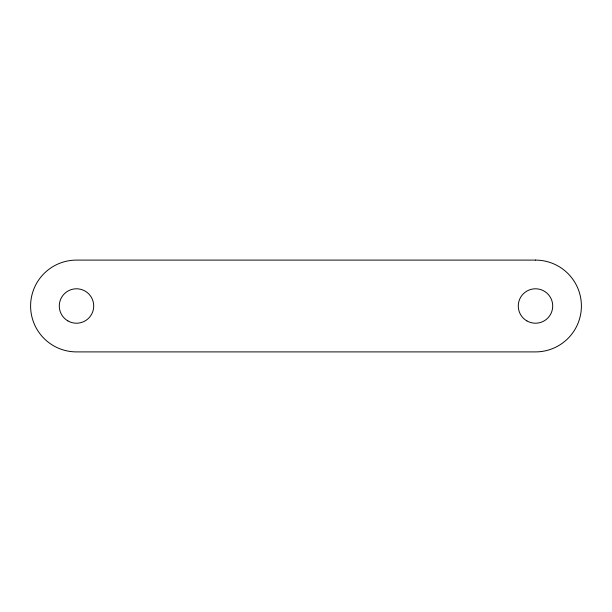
<?xml version="1.0" encoding="UTF-8"?>
<svg xmlns="http://www.w3.org/2000/svg" width="612" height="612" viewBox="0 0 612 612"><rect width="100%" height="100%" fill="white"/><g stroke="black" fill="none" stroke-linecap="round" stroke-linejoin="round"><path stroke-width="0.92" d="M535.5 260.1L76.5 260.1A45.9 45.9 0 0 0 30.6 306A45.9 45.9 0 0 0 76.5 351.9L535.5 351.9A45.9 45.9 0 0 0 581.4 306A45.9 45.9 0 0 0 535.5 260.1M67.894 320.91A17.212 17.212 0 0 0 93.713 306A17.212 17.212 0 0 0 67.894 291.09A17.212 17.212 0 0 0 67.894 320.91M526.894 320.91A17.212 17.212 0 0 0 552.712 306A17.212 17.212 0 0 0 526.894 291.09A17.212 17.212 0 0 0 526.894 320.91"/></g></svg>
